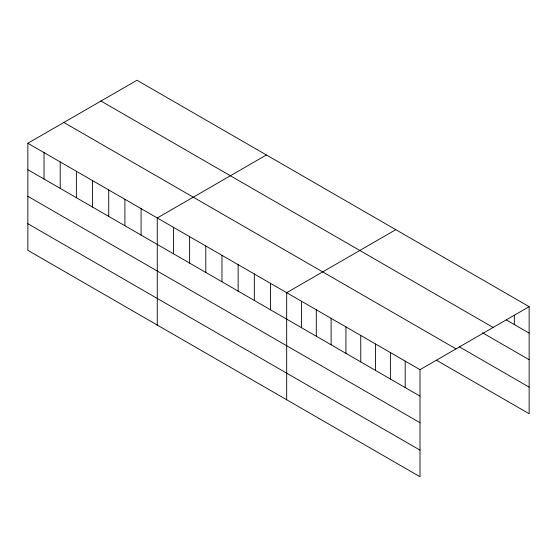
<?xml version="1.0" encoding="UTF-8"?>
<svg xmlns="http://www.w3.org/2000/svg" width="557" height="557" viewBox="0 0 557 557"><rect width="100%" height="100%" fill="white"/><g stroke="black" fill="none" stroke-linecap="round" stroke-linejoin="round"><path stroke-width="0.84" d="M27.85 143.26L420.013 369.674L420.013 476.75L27.85 250.337L27.85 143.26L136.987 80.25L529.15 306.663L529.15 413.74L436.556 360.282M266.399 154.964L157.262 217.975L157.262 325.051M395.811 229.679L286.681 292.69L286.681 399.773M420.013 369.674L529.15 306.663M506.188 319.85L529.15 333.107M100.97 101.04L493.133 327.453M482.48 332.773L529.15 359.718M459.518 346.934L529.15 387.136M63.867 122.463L456.03 348.877M27.85 169.704L420.013 396.118M27.85 196.315L420.013 422.728M27.85 223.726L420.013 450.14M514.334 315.171L514.334 324.557M405.197 361.117L405.197 387.568M390.387 352.567L390.387 379.011M375.571 344.01L375.571 370.461M360.755 335.46L360.755 361.904M345.939 326.903L345.939 353.354M331.123 318.353L331.123 344.797M316.306 309.796L316.306 336.247M301.49 301.246L301.49 327.69M270.5 283.353L270.5 309.796M254.326 274.009L254.326 300.46M238.145 264.672L238.145 291.116M221.971 255.329L221.971 281.779M205.798 245.992L205.798 272.436M189.617 236.655L189.617 263.099M173.443 227.312L173.443 253.762M141.088 208.631L141.088 235.082M124.907 199.295L124.907 225.738M108.733 189.958L108.733 216.401M92.559 180.614L92.559 207.065M76.379 171.278L76.379 197.721M60.205 161.934L60.205 188.384M44.024 152.597L44.024 179.041"/></g></svg>
